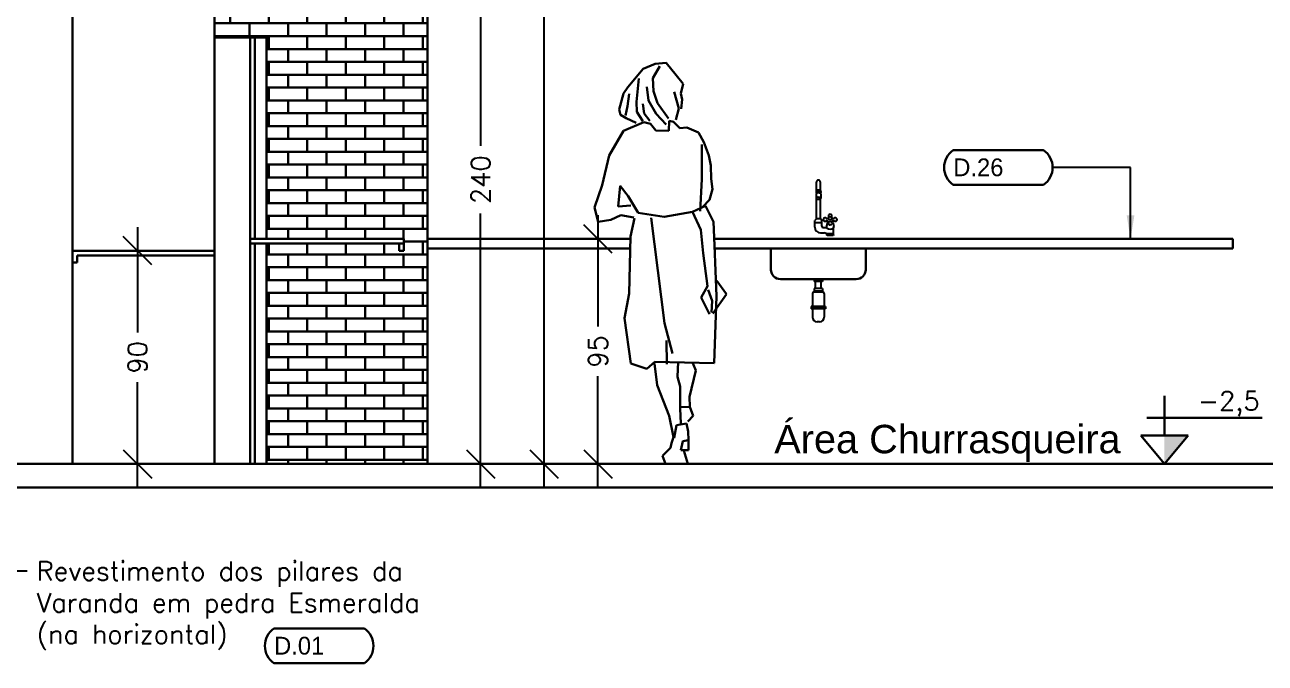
# Model space of a CAD drawing. Header units: millimetres. Extents: x -4228 to 27092, y -6721 to 984.
# Drawn here: x 25697 to 26221, y -1657 to -1387 of the extents above; entities that cross this region are included whole.
import ezdxf
from ezdxf.enums import TextEntityAlignment as Align

# ---------------------------------------------------------------- set-up
doc = ezdxf.new("R2010")
doc.units = ezdxf.units.MM
doc.header["$LTSCALE"] = 50
doc.layers.get('0').update_dxf_attribs({"lineweight": 0})
for name, color, linetype in [('bancadas', 3, 'Continuous'), ('borda100', 3, 'Continuous'), ('cota', 1, 'Continuous'), ('HACHURA', 2, 'Continuous'), ('L_DECA', 7, 'Continuous'), ('PAREDE2', 4, 'Continuous'), ('PAREDES', 6, 'Continuous'), ('PAREDES3', 2, 'Continuous'), ('PENA01', 3, 'Continuous'), ('PENA02', 2, 'Continuous'), ('piso', 2, 'Continuous'), ('QLEADER', 7, 'Continuous'), ('TEXTO', 7, 'Continuous'), ('textocod_100', 7, 'Continuous')]:
    doc.layers.add(name, color=color, linetype=linetype)
doc.styles.add('ARIAL', font='arial.ttf')
doc.styles.add('CODIGO', font='bgothl.ttf')
doc.styles.add('COTA', font='simplex.shx')
doc.styles.add('ROMANS', font='romans.shx')
doc.dimstyles.new('1_50', dxfattribs={"dimscale": 0, "dimtxt": 8, "dimasz": 12, "dimexe": 10, "dimexo": 5, "dimgap": 4, "dimtad": 0, "dimdec": 0, "dimzin": 1, "dimdsep": 46, "dimtxsty": 'ROMANS', "dimblk": 'OBLIQUE', "dimcen": 10, "dimdle": 10, "dimclrd": 1, "dimclre": 1, "dimclrt": 7, "dimaunit": 1, "dimadec": 0, "dimazin": 0, "dimtm": 1e-09, "dimtfac": 1, "dimtdec": 0, "dimtmove": 2, "dimatfit": 3, "dimldrblk": 'OBLIQUE', "dimfxl": 1, "dimtolj": 1, "dimtzin": 0, "dimarcsym": 0})
doc.dimstyles.new('LEADER_50', dxfattribs={"dimscale": 0, "dimtxt": 8, "dimasz": 10, "dimexe": 10, "dimexo": 5, "dimgap": 4, "dimtad": 0, "dimdec": 0, "dimzin": 1, "dimdsep": 46, "dimtxsty": 'ROMANS', "dimcen": 10, "dimdle": 10, "dimclrd": 9, "dimclre": 9, "dimclrt": 7, "dimaunit": 1, "dimadec": 0, "dimazin": 0, "dimtm": 1e-09, "dimtfac": 1, "dimtdec": 0, "dimtmove": 2, "dimatfit": 3, "dimfxl": 1, "dimtolj": 1, "dimtzin": 0, "dimarcsym": 0})

# ---------------------------------------------------------------- blocks, each defined once
blk = doc.blocks.new('_OBLIQUE')
at = {"color": 0, "linetype": 'ByBlock'}
blk.add_line((-0.5, -0.5), (0.5, 0.5), dxfattribs=at)
blk = doc.blocks.new('*D267')
at = {"layer": 'cota', "color": 1, "linetype": 'Continuous', "lineweight": -2}
for p, q in [((25744.98377152298, -1472.737303666077), (25744.98377152298, -1517.261113189887)), ((25758.05039992872, -1482.737303666077), (25734.98377152298, -1482.737303666077)), ((25744.98377152298, -1582.737303666077), (25744.98377152298, -1538.213494142268)), ((25756.05039992872, -1572.737303666077), (25734.98377152298, -1572.737303666077))]:
    blk.add_line(p, q, dxfattribs=at)
at = {"layer": 'Defpoints', "color": 0, "linetype": 'Continuous', "lineweight": 30}
for p in [(25763.05039992872, -1482.737303666077), (25744.98377152298, -1572.737303666077), (25761.05039992872, -1572.737303666077)]:
    blk.add_point(p, dxfattribs=at)
at = {"layer": 'cota', "color": 1, "linetype": 'Continuous', "lineweight": -2, "xscale": 12, "yscale": 12, "zscale": 12}
for p, rotation in [((25744.98377152298, -1482.737303666077), 90), ((25744.98377152298, -1572.737303666077), 270)]:
    blk.add_blockref('_OBLIQUE', p, dxfattribs=dict(at, rotation=rotation))
at = {"layer": 'cota', "color": 7, "linetype": 'Continuous', "lineweight": 30, "insert": (25744.98377152298, -1527.737303666073), "char_height": 8, "attachment_point": 5, "rotation": 90, "style": 'ROMANS'}
blk.add_mtext('\\A1;90', dxfattribs=at)
blk = doc.blocks.new('*D268')
at = {"layer": 'cota', "color": 1, "linetype": 'Continuous', "lineweight": -2}
for p, q in [((25889.88032209299, -1322.737303666077), (25889.88032209299, -1438.451589380363)), ((25872.52136643886, -1332.737303666077), (25899.88032209299, -1332.737303666077)), ((25889.88032209299, -1582.737303666077), (25889.88032209299, -1467.023017951792)), ((25872.52136643886, -1572.737303666077), (25899.88032209299, -1572.737303666077))]:
    blk.add_line(p, q, dxfattribs=at)
at = {"layer": 'Defpoints', "color": 0, "linetype": 'Continuous', "lineweight": 30}
for p in [(25867.52136643886, -1332.737303666077), (25867.52136643886, -1572.737303666077), (25889.88032209299, -1572.737303666077)]:
    blk.add_point(p, dxfattribs=at)
at = {"layer": 'cota', "color": 1, "linetype": 'Continuous', "lineweight": -2, "xscale": 12, "yscale": 12, "zscale": 12}
for p, rotation in [((25889.88032209299, -1332.737303666077), 90), ((25889.88032209299, -1572.737303666077), 270)]:
    blk.add_blockref('_OBLIQUE', p, dxfattribs=dict(at, rotation=rotation))
at = {"layer": 'cota', "color": 7, "linetype": 'Continuous', "lineweight": 30, "insert": (25889.88032209299, -1452.737303666073), "char_height": 8, "attachment_point": 5, "rotation": 90, "style": 'ROMANS'}
blk.add_mtext('\\A1;240', dxfattribs=at)
blk = doc.blocks.new('*D270')
at = {"layer": 'cota', "color": 1, "linetype": 'Continuous', "lineweight": -2}
for p, q in [((25916.67278844342, -1012.737302688244), (25916.67278844342, -1283.451588891447)), ((25807.50699968955, -1022.737302688244), (25926.67278844342, -1022.737302688244)), ((25916.67278844342, -1582.737303666077), (25916.67278844342, -1312.023017462875)), ((25872.52136643886, -1572.737303666077), (25926.67278844342, -1572.737303666077))]:
    blk.add_line(p, q, dxfattribs=at)
at = {"layer": 'Defpoints', "color": 0, "linetype": 'Continuous', "lineweight": 30}
for p in [(25802.50699968955, -1022.737302688244), (25867.52136643886, -1572.737303666077), (25916.67278844342, -1572.737303666077)]:
    blk.add_point(p, dxfattribs=at)
at = {"layer": 'cota', "color": 1, "linetype": 'Continuous', "lineweight": -2, "xscale": 12, "yscale": 12, "zscale": 12}
for p, rotation in [((25916.67278844342, -1022.737302688244), 90), ((25916.67278844342, -1572.737303666077), 270)]:
    blk.add_blockref('_OBLIQUE', p, dxfattribs=dict(at, rotation=rotation))
at = {"layer": 'cota', "color": 7, "linetype": 'Continuous', "lineweight": 30, "insert": (25916.67278844342, -1297.737303177157), "char_height": 8, "attachment_point": 5, "rotation": 90, "style": 'ROMANS'}
blk.add_mtext('\\A1;550', dxfattribs=at)
blk = doc.blocks.new('*D217')
at = {"layer": 'cota', "color": 1, "linetype": 'Continuous', "lineweight": -2}
for p, q in [((25939.44464616532, -1467.737303666077), (25939.44464616532, -1514.761113189887)), ((25934.97182351252, -1477.737303666077), (25949.44464616532, -1477.737303666077)), ((25939.44464616532, -1582.737303666077), (25939.44464616532, -1535.713494142268)), ((25942.86582510816, -1572.737303666077), (25949.44464616532, -1572.737303666077))]:
    blk.add_line(p, q, dxfattribs=at)
at = {"layer": 'Defpoints', "color": 0, "linetype": 'Continuous', "lineweight": 30}
for p in [(25929.97182351252, -1477.737303666077), (25937.86582510816, -1572.737303666077), (25939.44464616532, -1572.737303666077)]:
    blk.add_point(p, dxfattribs=at)
at = {"layer": 'cota', "color": 1, "linetype": 'Continuous', "lineweight": -2, "xscale": 12, "yscale": 12, "zscale": 12}
for p, rotation in [((25939.44464616532, -1477.737303666077), 90), ((25939.44464616532, -1572.737303666077), 270)]:
    blk.add_blockref('_OBLIQUE', p, dxfattribs=dict(at, rotation=rotation))
at = {"layer": 'cota', "color": 7, "linetype": 'Continuous', "lineweight": 30, "insert": (25939.44464616532, -1525.237303666073), "char_height": 8, "attachment_point": 5, "rotation": 90, "style": 'ROMANS'}
blk.add_mtext('\\A1;95', dxfattribs=at)

msp = doc.modelspace()

# ---------------------------------------------------------------- hatches: boundary and pattern name
at = {"layer": 'HACHURA', "linetype": 'Continuous', "lineweight": 30}
h = msp.add_hatch(dxfattribs=at)
h.set_pattern_fill('AR-BRSTD', color=3, scale=0.08, style=0)
h.set_pattern_definition([(0, (23036.89818288038, -4519.116719746336), (0, 5.419344), []), (90, (23036.89818288038, -4519.116719746336), (-8.128, 5.419344), [5.419344, -5.419344])])
h.paths.add_polyline_path([(25867.52136643886, -1332.737303666077), (25777.52136643886, -1332.737303666077), (25777.52136643886, -1392.737303666077), (25792.52136643886, -1392.737303666077), (25794.52136643886, -1392.737303666077), (25799.52136643886, -1392.737303666077), (25799.52136643886, -1477.737303666077), (25857.52136643886, -1477.737303666077), (25857.52136643886, -1482.737303666077), (25855.52136643886, -1482.737303666077), (25855.52136643886, -1479.737303666077), (25799.52136643886, -1479.737303666077), (25799.52136643886, -1572.737303666077), (25867.52136643886, -1572.737303666077)])

# ---------------------------------------------------------------- linework, layer by layer
at = {"color": 3, "lineweight": 30}
for p, q in [((25963.55497553497, -1403.854534572153), (25958.55495978016, -1405.958706703594)), ((25968.25701902832, -1403.348668832458), (25963.55497553497, -1403.854534572153)), ((25972.49143970982, -1408.61528496862), (25968.25701902832, -1403.348668832458)), ((25958.55495978016, -1405.958706703594), (25952.13439919017, -1413.729358251246)), ((25965.52161483574, -1404.822354742402), (25962.6126630806, -1409.854078005148)), ((25975.45494963504, -1412.209495544237), (25972.49143970982, -1408.61528496862)), ((25952.13439919017, -1413.729358251246), (25950.30210425557, -1416.289620649026)), ((25956.73187596519, -1409.975295593565), (25955.70233756426, -1419.89642659166)), ((25960.08694238141, -1413.483007416272), (25960.7957604117, -1419.276055820359)), ((25962.6126630806, -1409.854078005148), (25962.84395727773, -1415.426087507237)), ((25974.41675017122, -1416.333149715349), (25975.45494963504, -1412.209495544237)), ((25950.30210425557, -1416.289620649026), (25948.46908212733, -1423.163027102904)), ((25952.65587162445, -1416.470785098967), (25951.98919353414, -1421.768400195403)), ((25960.7957604117, -1419.276055820359), (25963.96842241957, -1424.941491061068)), ((25962.84395727773, -1415.426087507237), (25964.64006034351, -1420.428051768118)), ((25973.56093646977, -1422.724249639339), (25971.66788357303, -1415.678358444398)), ((25975.02100148318, -1418.878001201449), (25974.41675017122, -1416.333149715349)), ((25974.54168763487, -1422.802068683372), (25975.02100148318, -1418.878001201449)), ((25948.46908212733, -1423.163027102904), (25948.98683468637, -1425.316322098009)), ((25951.98919353414, -1421.768400195403), (25951.03324153725, -1425.611460168807)), ((25955.70233756426, -1419.89642659166), (25955.92495205251, -1424.096128437646)), ((25955.92495205251, -1424.096128437646), (25958.41430374598, -1428.001419406488)), ((25958.36842528477, -1420.747793224229), (25958.98259626402, -1424.860996317306)), ((25958.98259626402, -1424.860996317306), (25961.35443159831, -1427.898801194236)), ((25963.96842241957, -1424.941491061068), (25968.22588954611, -1429.423754256826)), ((25964.64006034351, -1420.428051768118), (25969.27454008796, -1426.952470528778)), ((25972.33041293031, -1427.437275621478), (25973.56093646977, -1422.724249639339)), ((25948.98683468637, -1425.316322098009), (25951.34875035338, -1426.785775367964)), ((25950.20649693599, -1432.170420628057), (25958.89289040063, -1428.390495980662)), ((25951.34875035338, -1426.785775367964), (25955.56262315263, -1428.803663175393)), ((25958.89289040063, -1428.390495980662), (25961.64246554648, -1429.157312366396)), ((25961.64246554648, -1429.157312366396), (25963.92904208627, -1431.999604703202)), ((25969.41880412143, -1432.048904703782), (25969.47678383089, -1427.931450324726)), ((25969.47678383089, -1427.931450324726), (25971.35568442034, -1428.311670053107)), ((25971.35568442034, -1428.311670053107), (25974.00510262477, -1430.955615659135)), ((25944.19485225475, -1442.599188735006), (25950.20649693599, -1432.170420628057)), ((25963.92904208627, -1431.999604703202), (25969.41880412143, -1432.048904703782)), ((25974.00510262477, -1430.955615659135), (25976.97252820813, -1430.740795195184)), ((25976.97252820813, -1430.740795195184), (25981.97128535854, -1432.865748283751)), ((25981.97128535854, -1432.865748283751), (25984.1530993971, -1436.857006594756)), ((25983.29110454957, -1437.842717593506), (25983.38357001965, -1452.461995072807)), ((25984.1530993971, -1436.857006594756), (25986.3455416506, -1442.528641627519)), ((25941.22099380444, -1455.081290678546), (25944.19485225475, -1442.599188735006)), ((25986.3455416506, -1442.528641627519), (25987.0724462923, -1446.753161287716)), ((25987.0724462923, -1446.753161287716), (25987.1924239223, -1452.437904452252)), ((25937.9472332326, -1464.428460777293), (25941.22099380444, -1455.081290678546)), ((25948.86865639452, -1455.341001366173), (25947.94352622098, -1464.057153832678)), ((25952.22868264437, -1459.632888992368), (25948.86865639452, -1455.341001366173)), ((25983.38357001965, -1452.461995072807), (25982.68495134652, -1465.99398751661)), ((25987.1924239223, -1452.437904452252), (25987.80783485996, -1456.7471514962)), ((25956.39024411548, -1466.664432097124), (25952.22868264437, -1459.632888992368)), ((25986.57553995134, -1461.180114691379), (25983.73749890052, -1464.138841919873)), ((25987.80783485996, -1456.7471514962), (25986.57553995134, -1461.180114691379)), ((25939.47000471422, -1470.496434997781), (25937.9472332326, -1464.428460777293)), ((25947.94352622098, -1464.057153832678), (25953.34625809249, -1463.630878506174)), ((25956.39024411548, -1466.664432097124), (25967.37986499001, -1468.359389983956)), ((25967.37986499001, -1468.359389983956), (25979.43817152386, -1466.322604464504)), ((25984.82726385284, -1463.739845678411), (25979.43817152386, -1466.322604464504)), ((25979.43817152386, -1466.322604464504), (25982.9313021815, -1473.946530707857)), ((25988.28742839814, -1470.579773255192), (25984.82726385284, -1463.739845678411)), ((25944.8422503902, -1469.678248906449), (25939.47000471422, -1470.496434997781)), ((25949.05879888919, -1467.691061723436), (25944.8422503902, -1469.678248906449)), ((25954.55422930566, -1468.636562642288), (25949.05879888919, -1467.691061723436)), ((25954.94879712422, -1469.02617062721), (25953.23329135515, -1476.767063173)), ((25961.89364569316, -1468.870215557296), (25967.57979663003, -1513.253986144358)), ((25988.65873534275, -1480.576066243582), (25988.28742839814, -1470.579773255192)), ((25953.23329135515, -1476.767063173), (25952.60109902547, -1500.801410127794)), ((25982.9313021815, -1473.946530707857), (25983.86202615237, -1483.827255843146)), ((25989.46604149825, -1501.940605602634), (25988.65873534275, -1480.576066243582)), ((25983.86202615237, -1483.827255843146), (25985.71392734665, -1497.651197893261)), ((25985.71392734665, -1497.651197893261), (25982.99960244705, -1502.457630968028)), ((25993.77404858379, -1501.129150714105), (25989.60076354496, -1495.423748698649)), ((25952.60109902547, -1500.801410127794), (25950.70637731253, -1511.204139108112)), ((25982.99960244705, -1502.457630968028), (25986.57303206554, -1509.492893948017)), ((25987.71404552451, -1503.912204737051), (25986.03244749034, -1499.30161983025)), ((25987.94356835248, -1509.204151452181), (25993.77404858379, -1501.129150714105)), ((25988.4683318042, -1530.178374278647), (25989.46604149825, -1501.940605602634)), ((25987.35295658305, -1508.815783425669), (25987.71404552451, -1503.912204737051)), ((25950.70637731253, -1511.204139108112), (25953.37593318739, -1530.316307998123)), ((25967.57979663003, -1513.253986144358), (25970.99438104998, -1526.171807608915)), ((25968.41055944239, -1520.614677607757), (25968.55781615743, -1530.612387691474)), ((25960.14032585405, -1532.626145411866), (25963.45447364271, -1529.664406855801)), ((25963.45447364271, -1529.664406855801), (25988.4683318042, -1530.178374278647)), ((25973.2566711863, -1529.602408935252), (25973.10083731533, -1535.961074157651)), ((25953.37593318739, -1530.316307998123), (25960.14032585405, -1532.626145411866)), ((25963.26268097782, -1530.337797502915), (25964.49722272837, -1539.544423443426)), ((25980.75790680794, -1533.279948445284), (25978.16798796125, -1544.471281651987)), ((25979.56180376813, -1530.150684981801), (25980.75790680794, -1533.279948445284)), ((25964.49722272837, -1539.544423443426), (25969.47962734454, -1552.368306404607)), ((25973.10083731533, -1535.961074157651), (25974.21858990036, -1539.987069950153)), ((25974.21858990036, -1539.987069950153), (25974.16537424163, -1549.285863024882)), ((25978.16798796125, -1544.471281651987), (25978.3065836134, -1548.67151490872)), ((25974.16537424163, -1549.285863024882), (25974.51383052411, -1555.669346061491)), ((25978.3065836134, -1548.67151490872), (25974.27438802885, -1548.809047739386)), ((25978.3065836134, -1548.67151490872), (25979.59042536453, -1552.388378814072)), ((25969.47962734454, -1552.368306404607), (25971.41361751482, -1561.458478807438)), ((25972.64166113746, -1556.353364923557), (25976.78233909848, -1555.654997971306)), ((25976.78233909848, -1555.654997971306), (25977.5881256057, -1559.066804138572)), ((25979.59042536453, -1552.388378814072), (25977.36551111745, -1554.867102292586)), ((25972.64166113746, -1556.353364923557), (25971.61160997177, -1561.765307914683)), ((25977.5881256057, -1559.066804138572), (25977.69517224085, -1562.707088958302)), ((25966.75833816725, -1569.358002122872), (25970.06982890217, -1565.976169386367)), ((25970.06982890217, -1565.976169386367), (25970.53353605589, -1564.01271855008)), ((25970.53353605589, -1564.01271855008), (25971.41361751482, -1561.458478807438)), ((25975.34512474721, -1563.114056360977), (25974.4730144495, -1566.928578644937)), ((25977.69517224085, -1562.707088958302), (25975.34512474721, -1563.114056360977)), ((25977.72174277823, -1566.908030762699), (25977.69517224085, -1562.707088958302)), ((25968.04023141231, -1572.766796962567), (25966.75833816725, -1569.358002122872)), ((25974.4730144495, -1566.928578644937), (25977.72174277823, -1566.908030762699)), ((25975.65051811314, -1567.117182845343), (25977.36632221807, -1572.707810369588)), ((25977.36632221807, -1572.707810369588), (25968.04023141231, -1572.766796962567))]:
    msp.add_line(p, q, dxfattribs=at)
at = {"layer": 'bancadas', "color": 2, "linetype": 'Continuous', "lineweight": 30}
for p, q in [((25792.52136643886, -1477.737303666077), (25857.52136643886, -1477.737303666077)), ((25792.52136643886, -1479.737303666077), (25857.52136643886, -1479.737303666077)), ((25855.52136643886, -1479.737303666077), (25855.52136643886, -1482.737303666077)), ((25857.52136643886, -1477.737303666077), (25857.52136643886, -1482.737303666077)), ((25855.52136643886, -1482.737303666077), (25857.52136643886, -1482.737303666077))]:
    msp.add_line(p, q, dxfattribs=at)
at = {"layer": 'bancadas', "color": 3, "linetype": 'Continuous', "lineweight": 30}
for p, q in [((25867.52136643886, -1477.737303666077), (25953.07625192099, -1477.737303666077)), ((25867.52136643886, -1481.737303666077), (25952.97103710807, -1481.737303666077)), ((25988.7404024569, -1477.737303666077), (26207.52136643886, -1477.737303666077)), ((25988.89155126324, -1481.737303666077), (26207.52136643886, -1481.737303666077)), ((26207.52136643886, -1481.737303666077), (26207.52136643886, -1477.737303666077)), ((26016.52136643886, -1494.737303666077), (26048.52136643886, -1494.737303666077))]:
    msp.add_line(p, q, dxfattribs=at)
at = {"layer": 'bancadas', "linetype": 'Continuous', "lineweight": 30}
for p, q in [((26012.52136643886, -1481.737303666077), (26012.52136643886, -1490.737303666077)), ((26052.52136643886, -1481.737303666077), (26052.52136643886, -1490.737303666077))]:
    msp.add_line(p, q, dxfattribs=at)
at = {"layer": 'bancadas', "color": 7, "linetype": 'Continuous', "lineweight": 30}
for p, q in [((25717.52136643886, -1482.737303666077), (25777.52136643886, -1482.737303666077)), ((25717.52136643886, -1487.737303666077), (25719.52136643886, -1487.737303666077)), ((25719.52136643886, -1484.737303666077), (25777.52136643886, -1484.737303666077)), ((25719.52136643886, -1484.737303666077), (25719.52136643886, -1487.737303666077))]:
    msp.add_line(p, q, dxfattribs=at)
at = {"layer": 'bancadas', "linetype": 'Continuous', "lineweight": 30}
for centre, start, end in [((26016.52136643886, -1490.737303666077), 180, 270), ((26048.52136643886, -1490.737303666077), 270, 0)]:
    msp.add_arc(centre, 4, start, end, dxfattribs=at)
at = {"layer": 'borda100', "color": 9, "linetype": 'Continuous', "lineweight": 30}
for points in [[(26127.64752847058, -1454.90913796496, 0.525115129008571), (26127.64752847058, -1440.302536247162), (26089.46804639735, -1440.302536247158, 0.5251151290085577), (26089.46804639735, -1454.90913796496)], [(25840.78941136358, -1656.855198916139, 0.525115129008571), (25840.78941136358, -1642.248597198341), (25802.60992929034, -1642.248597198337, 0.5251151290085577), (25802.60992929034, -1656.855198916139)]]:
    msp.add_lwpolyline(points, format="xyb", close=True, dxfattribs=at)
at = {"layer": 'Defpoints', "linetype": 'Continuous', "lineweight": 30}
msp.add_line((25794.52136643886, -1392.737303666077), (25792.52136643886, -1392.737303666077), dxfattribs=at)
at = {"layer": 'L_DECA', "color": 3, "linetype": 'Continuous'}
for p, q in [((26031.71547358886, -1453.736319966077), (26031.71497358886, -1453.757519966077)), ((26031.71497358886, -1453.757519966077), (26031.71507358886, -1453.778719966077)), ((26031.71507358886, -1453.778719966077), (26031.71567358886, -1453.799919966077)), ((26031.71647358886, -1453.715119966077), (26031.71547358886, -1453.736319966077)), ((26031.71567358886, -1453.799919966077), (26031.71677358886, -1453.821119966076)), ((26031.71807358886, -1453.694019966077), (26031.71647358886, -1453.715119966077)), ((26031.71679688886, -1457.327621266077), (26031.71679688886, -1453.821137166076)), ((26031.72017358886, -1453.672919966077), (26031.71807358886, -1453.694019966077)), ((26031.72277358886, -1453.651919966077), (26031.72017358886, -1453.672919966077)), ((26031.72597358886, -1453.630919966077), (26031.72277358886, -1453.651919966077)), ((26031.72967358886, -1453.610019966077), (26031.72597358886, -1453.630919966077)), ((26031.73387358886, -1453.589319966077), (26031.72967358886, -1453.610019966077)), ((26031.73867358886, -1453.568619966077), (26031.73387358886, -1453.589319966077)), ((26031.74397358886, -1453.548119966077), (26031.73867358886, -1453.568619966077)), ((26031.74987358886, -1453.527719966077), (26031.74397358886, -1453.548119966077)), ((26031.75617358886, -1453.507519966077), (26031.74987358886, -1453.527719966077)), ((26031.76307358886, -1453.487419966077), (26031.75617358886, -1453.507519966077)), ((26031.77047358886, -1453.467519966077), (26031.76307358886, -1453.487419966077)), ((26031.77827358886, -1453.447819966077), (26031.77047358886, -1453.467519966077)), ((26031.78667358886, -1453.428419966077), (26031.77827358886, -1453.447819966077)), ((26031.79557358886, -1453.409119966077), (26031.78667358886, -1453.428419966077)), ((26031.80497358886, -1453.390119966077), (26031.79557358886, -1453.409119966077)), ((26031.81477358886, -1453.371319966077), (26031.80497358886, -1453.390119966077)), ((26031.82517358886, -1453.352819966077), (26031.81477358886, -1453.371319966077)), ((26031.83597358886, -1453.334519966077), (26031.82517358886, -1453.352819966077)), ((26031.84717358886, -1453.316619966077), (26031.83597358886, -1453.334519966077)), ((26031.85897358886, -1453.298919966077), (26031.84717358886, -1453.316619966077)), ((26031.87107358886, -1453.281519966076), (26031.85897358886, -1453.298919966077)), ((26031.88377358886, -1453.264519966076), (26031.87107358886, -1453.281519966076)), ((26031.89677358886, -1453.247819966076), (26031.88377358886, -1453.264519966076)), ((26031.91027358886, -1453.231419966077), (26031.89677358886, -1453.247819966076)), ((26031.92417358886, -1453.215419966076), (26031.91027358886, -1453.231419966077)), ((26031.93837358886, -1453.199719966076), (26031.92417358886, -1453.215419966076)), ((26031.95307358886, -1453.184419966077), (26031.93837358886, -1453.199719966076)), ((26031.96817358886, -1453.169519966077), (26031.95307358886, -1453.184419966077)), ((26031.98367358886, -1453.154919966077), (26031.96817358886, -1453.169519966077)), ((26031.99947358886, -1453.140819966076), (26031.98367358886, -1453.154919966077)), ((26032.01557358886, -1453.127119966077), (26031.99947358886, -1453.140819966076)), ((26032.03217358886, -1453.113819966076), (26032.01557358886, -1453.127119966077)), ((26032.04897358886, -1453.100919966077), (26032.03217358886, -1453.113819966076)), ((26032.06617358886, -1453.088519966077), (26032.04897358886, -1453.100919966077)), ((26032.08367358886, -1453.076519966076), (26032.06617358886, -1453.088519966077)), ((26032.10147358886, -1453.064919966077), (26032.08367358886, -1453.076519966076)), ((26032.11957358886, -1453.053819966077), (26032.10147358886, -1453.064919966077)), ((26032.13787358886, -1453.043219966077), (26032.11957358886, -1453.053819966077)), ((26032.15657358886, -1453.033119966077), (26032.13787358886, -1453.043219966077)), ((26032.17537358886, -1453.023419966077), (26032.15657358886, -1453.033119966077)), ((26032.19457358886, -1453.014219966077), (26032.17537358886, -1453.023419966077)), ((26032.21387358886, -1453.005519966076), (26032.19457358886, -1453.014219966077)), ((26032.23347358886, -1452.997319966077), (26032.21387358886, -1453.005519966076)), ((26032.25327358886, -1452.989719966077), (26032.23347358886, -1452.997319966077)), ((26032.27317358886, -1452.982519966077), (26032.25327358886, -1452.989719966077)), ((26032.29337358886, -1452.975819966077), (26032.27317358886, -1452.982519966077)), ((26032.31367358886, -1452.969719966077), (26032.29337358886, -1452.975819966077)), ((26032.33407358886, -1452.964019966077), (26032.31367358886, -1452.969719966077)), ((26032.35467358886, -1452.958919966077), (26032.33407358886, -1452.964019966077)), ((26032.37537358886, -1452.954419966077), (26032.35467358886, -1452.958919966077)), ((26032.39617358886, -1452.950319966077), (26032.37537358886, -1452.954419966077)), ((26032.41717358886, -1452.946819966077), (26032.39617358886, -1452.950319966077)), ((26032.43817358886, -1452.943819966077), (26032.41717358886, -1452.946819966077)), ((26032.45917358886, -1452.941419966077), (26032.43817358886, -1452.943819966077)), ((26032.48037358886, -1452.939519966077), (26032.45917358886, -1452.941419966077)), ((26032.50147358886, -1452.938119966077), (26032.48037358886, -1452.939519966077)), ((26032.52267358886, -1452.937319966077), (26032.50147358886, -1452.938119966077)), ((26032.54397358886, -1452.937119966076), (26032.52267358886, -1452.937319966077)), ((26032.56517358886, -1452.937319966077), (26032.54397358886, -1452.937119966076)), ((26032.58637358886, -1452.938119966077), (26032.56517358886, -1452.937319966077)), ((26032.60747358886, -1452.939519966077), (26032.58637358886, -1452.938119966077)), ((26032.62867358886, -1452.941419966077), (26032.60747358886, -1452.939519966077)), ((26032.64967358886, -1452.943819966077), (26032.62867358886, -1452.941419966077)), ((26032.67077358886, -1452.946819966077), (26032.64967358886, -1452.943819966077)), ((26032.69167358886, -1452.950319966077), (26032.67077358886, -1452.946819966077)), ((26032.71247358886, -1452.954419966077), (26032.69167358886, -1452.950319966077)), ((26032.73317358886, -1452.958919966077), (26032.71247358886, -1452.954419966077)), ((26032.75377358886, -1452.964019966077), (26032.73317358886, -1452.958919966077)), ((26032.77427358886, -1452.969719966077), (26032.75377358886, -1452.964019966077)), ((26032.79457358886, -1452.975819966077), (26032.77427358886, -1452.969719966077)), ((26032.81467358886, -1452.982519966077), (26032.79457358886, -1452.975819966077)), ((26032.83467358886, -1452.989719966077), (26032.81467358886, -1452.982519966077)), ((26032.85437358886, -1452.997319966077), (26032.83467358886, -1452.989719966077)), ((26032.87397358886, -1453.005519966076), (26032.85437358886, -1452.997319966077)), ((26032.89337358886, -1453.014219966077), (26032.87397358886, -1453.005519966076)), ((26032.91247358886, -1453.023419966077), (26032.89337358886, -1453.014219966077)), ((26032.93137358886, -1453.033119966077), (26032.91247358886, -1453.023419966077)), ((26032.94997358886, -1453.043219966077), (26032.93137358886, -1453.033119966077)), ((26032.96827358886, -1453.053819966077), (26032.94997358886, -1453.043219966077)), ((26032.98637358886, -1453.064919966077), (26032.96827358886, -1453.053819966077)), ((26033.00417358886, -1453.076519966076), (26032.98637358886, -1453.064919966077)), ((26033.02167358886, -1453.088519966077), (26033.00417358886, -1453.076519966076)), ((26033.03887358886, -1453.100919966077), (26033.02167358886, -1453.088519966077)), ((26033.05577358886, -1453.113819966076), (26033.03887358886, -1453.100919966077)), ((26033.07227358886, -1453.127119966077), (26033.05577358886, -1453.113819966076)), ((26033.08837358886, -1453.140819966076), (26033.07227358886, -1453.127119966077)), ((26033.10427358885, -1453.154919966077), (26033.08837358886, -1453.140819966076)), ((26033.11967358886, -1453.169519966077), (26033.10427358885, -1453.154919966077)), ((26033.13477358886, -1453.184419966077), (26033.11967358886, -1453.169519966077)), ((26033.14947358886, -1453.199719966076), (26033.13477358886, -1453.184419966077)), ((26033.16377358886, -1453.215419966076), (26033.14947358886, -1453.199719966076)), ((26033.17767358886, -1453.231419966077), (26033.16377358886, -1453.215419966076)), ((26033.19107358886, -1453.247819966076), (26033.17767358886, -1453.231419966077)), ((26033.20417358886, -1453.264519966076), (26033.19107358886, -1453.247819966076)), ((26033.21677358886, -1453.281519966076), (26033.20417358886, -1453.264519966076)), ((26033.22897358886, -1453.298919966077), (26033.21677358886, -1453.281519966076)), ((26033.24067358886, -1453.316619966077), (26033.22897358886, -1453.298919966077)), ((26033.25187358886, -1453.334519966077), (26033.24067358886, -1453.316619966077)), ((26033.26277358886, -1453.352819966077), (26033.25187358886, -1453.334519966077)), ((26033.27307358886, -1453.371319966077), (26033.26277358886, -1453.352819966077)), ((26033.28287358886, -1453.390119966077), (26033.27307358886, -1453.371319966077)), ((26033.29227358886, -1453.409119966077), (26033.28287358886, -1453.390119966077)), ((26033.30117358886, -1453.428419966077), (26033.29227358886, -1453.409119966077)), ((26033.30957358886, -1453.447819966077), (26033.30117358886, -1453.428419966077)), ((26033.31747358886, -1453.467519966077), (26033.30957358886, -1453.447819966077)), ((26033.32477358886, -1453.487419966077), (26033.31747358886, -1453.467519966077)), ((26033.33167358886, -1453.507519966077), (26033.32477358886, -1453.487419966077)), ((26033.33807358886, -1453.527719966077), (26033.33167358886, -1453.507519966077)), ((26033.34387358886, -1453.548119966077), (26033.33807358886, -1453.527719966077)), ((26033.34917358886, -1453.568619966077), (26033.34387358886, -1453.548119966077)), ((26033.35397358886, -1453.589319966077), (26033.34917358886, -1453.568619966077)), ((26033.35817358886, -1453.610019966077), (26033.35397358886, -1453.589319966077)), ((26033.36187358886, -1453.630919966077), (26033.35817358886, -1453.610019966077)), ((26033.36507358886, -1453.651919966077), (26033.36187358886, -1453.630919966077)), ((26033.36777358886, -1453.672919966077), (26033.36507358886, -1453.651919966077)), ((26033.36987358886, -1453.694019966077), (26033.36777358886, -1453.672919966077)), ((26033.37137358886, -1453.715119966077), (26033.36987358886, -1453.694019966077)), ((26033.37107268886, -1457.329892566077), (26033.37107268886, -1453.821137166076)), ((26033.37107358886, -1453.821119966076), (26033.37227358886, -1453.799919966077)), ((26033.37237358886, -1453.736319966077), (26033.37137358886, -1453.715119966077)), ((26033.37227358886, -1453.799919966077), (26033.37287358886, -1453.778719966077)), ((26033.37287358886, -1453.757519966077), (26033.37237358886, -1453.736319966077)), ((26033.37287358886, -1453.778719966077), (26033.37287358886, -1453.757519966077)), ((26031.55304878886, -1457.698070166077), (26031.55304878886, -1458.125431466076)), ((26031.55304878886, -1458.742015466077), (26031.55304878886, -1460.580019966077)), ((26031.71679688886, -1457.326204566077), (26031.59288298886, -1457.578347766077)), ((26031.71679688886, -1469.235913566077), (26031.71679688886, -1460.795538566077)), ((26031.85017358886, -1458.347419966077), (26031.84563408886, -1458.354796566076)), ((26031.85747358886, -1458.335919966077), (26031.85017358886, -1458.347419966077)), ((26031.86507358886, -1458.324519966077), (26031.85747358886, -1458.335919966077)), ((26031.87277358886, -1458.313219966077), (26031.86507358886, -1458.324519966077)), ((26031.88067358886, -1458.302019966077), (26031.87277358886, -1458.313219966077)), ((26031.88877358886, -1458.291019966076), (26031.88067358886, -1458.302019966077)), ((26031.89707358886, -1458.280119966077), (26031.88877358886, -1458.291019966076)), ((26031.90557358886, -1458.269319966077), (26031.89707358886, -1458.280119966077)), ((26031.91417358886, -1458.258719966077), (26031.90557358886, -1458.269319966077)), ((26031.92297358886, -1458.248319966076), (26031.91417358886, -1458.258719966077)), ((26031.93197358886, -1458.238019966077), (26031.92297358886, -1458.248319966076)), ((26031.94117358886, -1458.227819966077), (26031.93197358886, -1458.238019966077)), ((26031.95047358886, -1458.217819966077), (26031.94117358886, -1458.227819966077)), ((26031.95997358886, -1458.207919966077), (26031.95047358886, -1458.217819966077)), ((26031.96967358886, -1458.198219966077), (26031.95997358886, -1458.207919966077)), ((26031.97947358886, -1458.188719966077), (26031.96967358886, -1458.198219966077)), ((26031.98937358886, -1458.179319966077), (26031.97947358886, -1458.188719966077)), ((26031.99957358886, -1458.170119966077), (26031.98937358886, -1458.179319966077)), ((26032.00987358886, -1458.161119966077), (26031.99957358886, -1458.170119966077)), ((26032.02027358886, -1458.152319966077), (26032.00987358886, -1458.161119966077)), ((26032.03087358886, -1458.143619966077), (26032.02027358886, -1458.152319966077)), ((26032.04157358886, -1458.135119966077), (26032.03087358886, -1458.143619966077)), ((26032.05237358886, -1458.126719966077), (26032.04157358886, -1458.135119966077)), ((26032.06337358886, -1458.118619966077), (26032.05237358886, -1458.126719966077)), ((26032.07457358886, -1458.110619966077), (26032.06337358886, -1458.118619966077)), ((26032.08577358886, -1458.102919966077), (26032.07457358886, -1458.110619966077)), ((26032.09717358886, -1458.095319966077), (26032.08577358886, -1458.102919966077)), ((26032.10867358886, -1458.087919966077), (26032.09717358886, -1458.095319966077)), ((26032.12037358886, -1458.080719966077), (26032.10867358886, -1458.087919966077)), ((26032.13207358886, -1458.073719966077), (26032.12037358886, -1458.080719966077)), ((26032.14397358886, -1458.066919966077), (26032.13207358886, -1458.073719966077)), ((26032.15597358886, -1458.060319966076), (26032.14397358886, -1458.066919966077)), ((26032.16807358886, -1458.053919966077), (26032.15597358886, -1458.060319966076)), ((26032.18027358886, -1458.047719966076), (26032.16807358886, -1458.053919966077)), ((26032.19257358886, -1458.041719966077), (26032.18027358886, -1458.047719966076)), ((26032.20497358886, -1458.035919966077), (26032.19257358886, -1458.041719966077)), ((26032.21747358886, -1458.030319966077), (26032.20497358886, -1458.035919966077)), ((26032.22997358886, -1458.024919966077), (26032.21747358886, -1458.030319966077)), ((26032.24267358886, -1458.019719966077), (26032.22997358886, -1458.024919966077)), ((26032.25547358886, -1458.014719966077), (26032.24267358886, -1458.019719966077)), ((26032.26827358886, -1458.010019966077), (26032.25547358886, -1458.014719966077)), ((26032.28117358886, -1458.005519966076), (26032.26827358886, -1458.010019966077)), ((26032.29417358886, -1458.001219966077), (26032.28117358886, -1458.005519966076)), ((26032.30727358886, -1457.997119966077), (26032.29417358886, -1458.001219966077)), ((26032.32037358886, -1457.993219966077), (26032.30727358886, -1457.997119966077)), ((26032.33357358886, -1457.989519966077), (26032.32037358886, -1457.993219966077)), ((26032.34677358886, -1457.986119966077), (26032.33357358886, -1457.989519966077)), ((26032.36007358886, -1457.982819966077), (26032.34677358886, -1457.986119966077)), ((26032.37347358886, -1457.979819966076), (26032.36007358886, -1457.982819966077)), ((26032.38687358886, -1457.977119966077), (26032.37347358886, -1457.979819966076)), ((26032.40027358886, -1457.974519966077), (26032.38687358886, -1457.977119966077)), ((26032.41377358886, -1457.972219966077), (26032.40027358886, -1457.974519966077)), ((26032.42727358886, -1457.970119966077), (26032.41377358886, -1457.972219966077)), ((26032.44087358886, -1457.968219966077), (26032.42727358886, -1457.970119966077)), ((26032.45447358886, -1457.966519966077), (26032.44087358886, -1457.968219966077)), ((26032.46807358886, -1457.965119966077), (26032.45447358886, -1457.966519966077)), ((26032.48167358886, -1457.963919966077), (26032.46807358886, -1457.965119966077)), ((26032.49537358886, -1457.962919966077), (26032.48167358886, -1457.963919966077)), ((26032.50897358886, -1457.962219966077), (26032.49537358886, -1457.962919966077)), ((26032.52267358886, -1457.961719966077), (26032.50897358886, -1457.962219966077)), ((26032.53637358886, -1457.961419966077), (26032.52267358886, -1457.961719966077)), ((26032.55007358886, -1457.961319966077), (26032.53637358886, -1457.961419966077)), ((26032.56377358886, -1457.961519966077), (26032.55007358886, -1457.961319966077)), ((26032.57747358886, -1457.961919966077), (26032.56377358886, -1457.961519966077)), ((26032.59107358886, -1457.962519966077), (26032.57747358886, -1457.961919966077)), ((26032.60477358886, -1457.963419966077), (26032.59107358886, -1457.962519966077)), ((26032.61837358886, -1457.964419966077), (26032.60477358886, -1457.963419966077)), ((26032.63207358886, -1457.965719966077), (26032.61837358886, -1457.964419966077)), ((26032.64567358886, -1457.967319966077), (26032.63207358886, -1457.965719966077)), ((26032.65917358886, -1457.969019966076), (26032.64567358886, -1457.967319966077)), ((26032.67277358886, -1457.971019966077), (26032.65917358886, -1457.969019966076)), ((26032.68627358886, -1457.973219966077), (26032.67277358886, -1457.971019966077)), ((26032.69967358886, -1457.975619966077), (26032.68627358886, -1457.973219966077)), ((26032.71317358886, -1457.978319966077), (26032.69967358886, -1457.975619966077)), ((26032.72657358886, -1457.981219966077), (26032.71317358886, -1457.978319966077)), ((26032.73987358886, -1457.984319966077), (26032.72657358886, -1457.981219966077)), ((26032.75317358886, -1457.987619966077), (26032.73987358886, -1457.984319966077)), ((26032.76637358886, -1457.991219966077), (26032.75317358886, -1457.987619966077)), ((26032.77947358886, -1457.994919966077), (26032.76637358886, -1457.991219966077)), ((26032.79257358886, -1457.998919966077), (26032.77947358886, -1457.994919966077)), ((26032.80567358886, -1458.003119966077), (26032.79257358886, -1457.998919966077)), ((26032.81857358886, -1458.007519966077), (26032.80567358886, -1458.003119966077)), ((26032.83147358886, -1458.012119966077), (26032.81857358886, -1458.007519966077)), ((26032.84427358886, -1458.017019966077), (26032.83147358886, -1458.012119966077)), ((26032.85697358886, -1458.022019966077), (26032.84427358886, -1458.017019966077)), ((26032.86957358886, -1458.027319966077), (26032.85697358886, -1458.022019966077)), ((26032.88217358886, -1458.032819966077), (26032.86957358886, -1458.027319966077)), ((26032.89457358886, -1458.038519966077), (26032.88217358886, -1458.032819966077)), ((26032.90697358886, -1458.044419966077), (26032.89457358886, -1458.038519966077)), ((26032.91917358886, -1458.050519966077), (26032.90697358886, -1458.044419966077)), ((26032.93137358886, -1458.056819966077), (26032.91917358886, -1458.050519966077)), ((26032.94337358886, -1458.063319966077), (26032.93137358886, -1458.056819966077)), ((26032.95537358886, -1458.070019966077), (26032.94337358886, -1458.063319966077)), ((26032.96717358886, -1458.076919966077), (26032.95537358886, -1458.070019966077)), ((26032.97887358886, -1458.084019966077), (26032.96717358886, -1458.076919966077)), ((26032.99047358886, -1458.091219966077), (26032.97887358886, -1458.084019966077)), ((26033.00187358886, -1458.098719966077), (26032.99047358886, -1458.091219966077)), ((26033.01317358886, -1458.106419966077), (26033.00187358886, -1458.098719966077)), ((26033.02437358886, -1458.114219966077), (26033.01317358886, -1458.106419966077)), ((26033.03547358886, -1458.122319966077), (26033.02437358886, -1458.114219966077)), ((26033.04647358886, -1458.130519966076), (26033.03547358886, -1458.122319966077)), ((26033.05727358886, -1458.138919966077), (26033.04647358886, -1458.130519966076)), ((26033.06787358886, -1458.147519966076), (26033.05727358886, -1458.138919966077)), ((26033.07837358886, -1458.156319966077), (26033.06787358886, -1458.147519966076)), ((26033.08877358886, -1458.165219966077), (26033.07837358886, -1458.156319966077)), ((26033.09897358886, -1458.174319966077), (26033.08877358886, -1458.165219966077)), ((26033.10907358886, -1458.183619966077), (26033.09897358886, -1458.174319966077)), ((26033.11897358886, -1458.193019966076), (26033.10907358886, -1458.183619966077)), ((26033.12867358886, -1458.202619966077), (26033.11897358886, -1458.193019966076)), ((26033.13827358886, -1458.212419966077), (26033.12867358886, -1458.202619966077)), ((26033.14767358886, -1458.222319966077), (26033.13827358886, -1458.212419966077)), ((26033.15697358886, -1458.232419966077), (26033.14767358886, -1458.222319966077)), ((26033.16597358886, -1458.242619966077), (26033.15697358886, -1458.232419966077)), ((26033.17487358886, -1458.253019966077), (26033.16597358886, -1458.242619966077)), ((26033.18367358886, -1458.263519966076), (26033.17487358886, -1458.253019966077)), ((26033.19217358886, -1458.274219966077), (26033.18367358886, -1458.263519966076)), ((26033.20057358886, -1458.285019966077), (26033.19217358886, -1458.274219966077)), ((26033.20877358886, -1458.296019966077), (26033.20057358886, -1458.285019966077)), ((26033.21677358886, -1458.307119966077), (26033.20877358886, -1458.296019966077)), ((26033.22467358886, -1458.318319966077), (26033.21677358886, -1458.307119966077)), ((26033.23227358886, -1458.329619966076), (26033.22467358886, -1458.318319966077)), ((26033.23977358886, -1458.341119966077), (26033.23227358886, -1458.329619966076)), ((26033.24697358886, -1458.352719966077), (26033.23977358886, -1458.341119966077)), ((26033.25071048886, -1458.358877966077), (26033.24697358886, -1458.352719966077)), ((26033.37107268886, -1457.328707466077), (26033.50047168886, -1457.597340066077)), ((26033.37107268886, -1469.235913566077), (26033.37107268886, -1460.796466966077)), ((26033.53072998886, -1457.698070166077), (26033.53072998886, -1458.125431466076)), ((26033.53072998886, -1458.742015466077), (26033.53072998886, -1460.580019966077)), ((26031.71679688886, -1469.235913566077), (26031.05838138886, -1469.997296666077)), ((26031.05838138886, -1472.778344666077), (26031.05838138886, -1469.997296666077)), ((26033.98435148886, -1470.885973566077), (26031.05838138886, -1470.885973566077)), ((26033.37107268886, -1469.235913566077), (26031.71679688886, -1469.235913566077)), ((26033.98487238886, -1469.997297466077), (26033.37107268886, -1469.235913566077)), ((26033.98443108886, -1472.413113466077), (26033.98487238886, -1469.997297466077)), ((26036.39718628886, -1470.670959166076), (26035.92192248886, -1472.260521766077)), ((26036.55412378886, -1468.969128266077), (26036.81911728886, -1468.709460866077)), ((26036.73698208886, -1470.333866366077), (26036.92055238886, -1470.648730566077)), ((26038.27936048886, -1470.333866366077), (26038.04580248886, -1470.617318666077)), ((26038.46221878886, -1468.969128266077), (26038.20690598886, -1468.721580266077)), ((26038.61915628886, -1470.670959166076), (26039.11019958886, -1472.367664066077)), ((26033.45838138886, -1475.178344666077), (26035.01474248886, -1475.178344666077)), ((26034.49918948886, -1472.916350666077), (26035.99621178886, -1472.916350666077)), ((26035.88658328886, -1475.554103966077), (26035.86414478886, -1475.522387066077)), ((26035.88978568886, -1475.558876566077), (26035.88658328886, -1475.554103966077)), ((26035.89295718886, -1475.563669366076), (26035.88978568886, -1475.558876566077)), ((26035.89609808886, -1475.568481966076), (26035.89295718886, -1475.563669366076)), ((26038.88028688886, -1475.614096966077), (26035.98001628886, -1475.614096966077)), ((26036.11028928886, -1475.864096966077), (26036.11028928886, -1475.714096966077)), ((26036.21029078886, -1476.237302166077), (26036.11028928886, -1475.864096966077)), ((26038.81028778886, -1476.237302166077), (26036.21029078886, -1476.237302166077)), ((26038.91029078886, -1475.864096966077), (26038.81029308886, -1476.237303266077)), ((26038.91029008886, -1475.864096966077), (26038.91029008886, -1475.666081366076)), ((26038.98028708886, -1475.514093966077), (26038.98028708886, -1472.967173066077)), ((26034.65048018886, -1477.509375166077), (26034.61028928886, -1477.737303266077)), ((26034.61028928886, -1477.737303266077), (26040.41029078886, -1477.737304066077)), ((26040.41029078886, -1477.737304066077), (26040.37009918886, -1477.509375166077))]:
    msp.add_line(p, q, dxfattribs=at)
for centre, radius, start, end in [((26031.74948358886, -1457.696940166077), 0.196438, 121.1093940001527, 180.3296030000236), ((26031.74949038886, -1458.741787066077), 0.1964416999999999, 121.1110639999475, 180.0666099999783), ((26031.75039348886, -1458.125418066077), 0.1969327999999999, 121.3319730000805, 235.2540440000816), ((26031.75039348886, -1460.578809866077), 0.1969327999999999, 121.3319730000805, 235.2540440000816), ((26032.21004168886, -1457.551962166077), 0.9314947, 232.124588000031, 243.0094839999472), ((26032.21004168886, -1460.005353866077), 0.9314947, 232.124588000031, 259.0764890001307), ((26032.24838508886, -1458.356573166076), 1.022624399999999, 99.71890000006499, 125.9523869999487), ((26032.24838508886, -1458.785023966077), 1.022624399999999, 99.71890000006499, 125.9523869999487), ((26032.24838508886, -1459.401419866077), 1.022624399999999, 99.71890000006499, 125.9523869999487), ((26032.24838508886, -1461.238415766076), 1.022624399999999, 99.71890000006499, 125.9523869999487), ((26031.86869348886, -1458.533382466077), 0.1731551999999999, 121.8728300000108, 183.0362450000151), ((26032.54145658886, -1459.133746266077), 1.9854851, 65.27837799995606, 114.5694800001121), ((26032.24838508886, -1459.294771266077), 1.022624399999999, 99.71890000006499, 117.8259700001225), ((26032.52382538886, -1458.936429566077), 2.0432402, 256.1156900001328, 275.9267289999449), ((26032.54250088886, -1459.627620266077), 2.3263, 84.08694399992027, 101.5744070001579), ((26032.54250088886, -1460.056071066077), 2.3263, 84.08694399992027, 101.5744070001579), ((26032.54250088886, -1460.565818366077), 2.3263, 84.08694399992027, 101.5744070001579), ((26032.54250088886, -1460.672466966077), 2.3263, 84.08694399992027, 101.5744070001579), ((26032.54250088886, -1462.509462866077), 2.3263, 84.08694399992027, 101.5744070001579), ((26032.65940458886, -1459.410576566077), 1.5599947, 272.7703429999893, 295.7090820000448), ((26032.62245238886, -1459.094221966077), 1.7876722, 70.94950699995185, 84.87463899997448), ((26032.62245238886, -1459.522672766077), 1.7876722, 70.94950699995185, 84.87463899997448), ((26032.62245238886, -1460.032420066077), 1.7876722, 70.94950699995185, 84.87463899997448), ((26032.62245238886, -1460.139068666077), 1.7876722, 70.94950699995185, 84.87463899997448), ((26032.62245238886, -1461.976064566077), 1.7876722, 70.94950699995185, 84.87463899997448), ((26032.99296618886, -1458.062004266077), 0.6911796, 46.02049400001872, 72.05242200005479), ((26032.99296618886, -1458.490455066077), 0.6911796, 46.02049400001872, 72.05242200005479), ((26032.99296618886, -1459.000202466077), 0.6911796, 62.6409720001337, 72.05242200005479), ((26032.99296618886, -1459.106851066077), 0.6911796, 46.02049400001872, 72.05242200005479), ((26032.99296618886, -1460.943846866077), 0.6911796, 46.02049400001872, 72.05242200005479), ((26032.65940458886, -1456.957184866077), 1.5599947, 294.1862829999588, 295.7090820000448), ((26033.21917588886, -1458.533382466077), 0.1731551999999999, 356.9637549999849, 58.12716999998924), ((26033.10643978886, -1457.914057566077), 0.5040701000000001, 297.1085629999585, 316.6393290000338), ((26033.10643978886, -1460.367449366076), 0.5040701000000001, 297.1085629999585, 316.6393290000338), ((26033.34761098886, -1457.698167566077), 0.183119, 359.992873999921, 46.81826899998571), ((26033.34761098886, -1458.126618366077), 0.183119, 313.1817310000142, 46.81826899998571), ((26033.34761098886, -1458.743014366077), 0.183119, 359.992873999921, 46.81826899998571), ((26033.34761098886, -1460.580010166077), 0.183119, 313.1817310000142, 46.81826899998571), ((26035.27488078886, -1469.570883366077), 0.7307159999999999, 89.39032299995299, 272.8110730001126), ((26035.26825958886, -1469.770740066077), 0.9306426999999999, 53.99888699993293, 89.11363499998726), ((26035.17624878886, -1469.123266966077), 1.1851066, 276.5151049998607, 303.510985000088), ((26036.12822478886, -1468.136867566077), 0.9349053, 250.4444170000505, 297.1005239998747), ((26036.12661558886, -1471.165072266077), 1.0944935, 73.74396300005641, 105.6947139998914), ((26037.49028558886, -1471.173799466077), 1.203210099999999, 131.8809770000219, 155.2969389999509), ((26036.18741138886, -1470.774630266077), 0.7044862, 38.73013199995413, 69.59810600002001), ((26037.16334628886, -1468.994348966076), 0.4468276, 134.4704970000345, 211.0739259999947), ((26037.49502388886, -1467.996373966077), 0.7385801999999999, 89.88393799994094, 230.1548899999338), ((26037.49502388886, -1471.112932266076), 0.7385801999999999, 89.88393799994094, 270.0758620000872), ((26037.50817128886, -1468.616185266077), 0.9486473000000001, 219.9221659999129, 320.0778340000871), ((26037.50817128886, -1469.495030566077), 1.0509102, 51.2460119999479, 128.7539880000521), ((26037.49600178886, -1467.995395966077), 0.7395575000000001, 310.7717199999491, 90), ((26037.49600178886, -1471.111954366077), 0.7395575000000001, 270, 90), ((26037.85299618886, -1468.994348966076), 0.4468276, 328.9260740000053, 45.52950299996554), ((26038.82893118886, -1470.774630266077), 0.7044862, 110.40189399998, 141.2698680000458), ((26037.52605688886, -1471.173799466077), 1.203210099999999, 24.70306100004908, 48.11902299997811), ((26038.88811768886, -1468.136867566077), 0.9349053, 242.8994760001252, 289.5555829999495), ((26038.88972688886, -1471.165072266077), 1.0944935, 74.30528599990791, 106.2560369999436), ((26039.84009368886, -1469.123266966077), 1.1851066, 236.489014999912, 263.4848950001393), ((26039.74808288886, -1469.770740066077), 0.9306426999999999, 90.88636500001274, 126.0011130000671), ((26039.74146178886, -1469.570883366077), 0.7307159999999999, 267.1889269998874, 90.60967700004703), ((26033.45838138886, -1472.778344666077), 2.4, 180, 270), ((26034.50989418886, -1472.390510566077), 0.5259491, 182.4630709999948, 268.8337709999767), ((26034.95493818886, -1476.546555966077), 1.3695176, 48.40291300009677, 87.49720399987416), ((26036.79263778886, -1472.494013166077), 0.9014784000000001, 164.9887109999162, 230.3301529999604), ((26035.98001628886, -1475.514096966077), 0.1, 212.948440999968, 270), ((26036.01028928886, -1475.714096966077), 0.1, 0, 90), ((26037.50206708886, -1471.568937266076), 2.0668938, 231.5627410000269, 308.8931159999554), ((26038.20559268886, -1472.485467866077), 0.9122453, 310.6453740000485, 7.419671000035232), ((26038.88028708886, -1475.514096966077), 0.1, 310.5446779999958, 0.001727000033375005)]:
    msp.add_arc(centre, radius, start, end, dxfattribs=at)
at = {"layer": 'PAREDE2', "linetype": 'Continuous', "lineweight": 30}
for p, q in [((25777.52136643886, -1392.737303666077), (25777.52136643886, -1332.737303666077)), ((25867.52136643886, -1332.737303666077), (25867.52136643886, -1572.737303666077))]:
    msp.add_line(p, q, dxfattribs=at)
at = {"layer": 'PAREDES', "linetype": 'Continuous', "lineweight": 30}
for p, q in [((25777.52136643886, -1392.737303666077), (25777.52136643886, -1572.737303666077)), ((25777.52136643886, -1392.737303666077), (25792.52136643886, -1392.737303666077)), ((25792.52136643886, -1392.737303666077), (25792.52136643886, -1572.737303666077))]:
    msp.add_line(p, q, dxfattribs=at)
at = {"layer": 'PAREDES3', "linetype": 'Continuous', "lineweight": 30}
for p, q in [((25717.52136643886, -1312.737303666077), (25717.52136643886, -1572.737303666077)), ((25794.52136643886, -1392.737303666077), (25794.52136643886, -1477.737303666077)), ((25794.52136643886, -1392.737303666077), (25799.52136643886, -1392.737303666077)), ((25799.52136643886, -1392.737303666077), (25799.52136643886, -1477.737303666077)), ((25794.52136643886, -1479.737303666077), (25794.52136643886, -1572.737303666077)), ((25799.52136643886, -1479.737303666077), (25799.52136643886, -1572.737303666077))]:
    msp.add_line(p, q, dxfattribs=at)
at = {"layer": 'PENA01'}
for p, q in [((26034.27136643886, -1494.737303666077), (26030.77136643886, -1494.737303666077)), ((26030.77136643886, -1494.737303666077), (26030.77136643886, -1495.737303666077)), ((26032.52136643886, -1494.737303666077), (26030.77136643886, -1494.737303666077)), ((26032.52136643886, -1495.737303666077), (26030.77136643886, -1495.737303666077)), ((26031.27136643886, -1498.737303666077), (26031.27136643886, -1495.737303666077)), ((26034.27136643886, -1494.737303666077), (26032.52136643886, -1494.737303666077)), ((26034.27136643886, -1495.737303666077), (26032.52136643886, -1495.737303666077)), ((26033.77136643886, -1498.737303666077), (26033.77136643886, -1495.737303666077)), ((26034.27136643886, -1494.737303666077), (26034.27136643886, -1495.737303666077)), ((26030.02136643886, -1500.737303666077), (26030.02136643886, -1506.237303666077)), ((26034.52136643886, -1500.237303666077), (26030.52136643886, -1500.237303666077)), ((26030.77136643886, -1498.737303666077), (26030.77136643886, -1499.737303666077)), ((26032.52136643886, -1498.737303666077), (26030.77136643886, -1498.737303666077)), ((26032.52136643886, -1499.737303666077), (26030.77136643886, -1499.737303666077)), ((26031.02136643886, -1499.737303666077), (26031.02136643886, -1500.237303666077)), ((26034.27136643886, -1498.737303666077), (26032.52136643886, -1498.737303666077)), ((26034.27136643886, -1499.737303666077), (26032.52136643886, -1499.737303666077)), ((26034.02136643886, -1499.737303666077), (26034.02136643886, -1500.237303666077)), ((26034.27136643886, -1498.737303666077), (26034.27136643886, -1499.737303666077)), ((26035.02136643886, -1500.737303666077), (26035.02136643886, -1500.737303666077)), ((26035.02136643886, -1500.737303666077), (26035.02136643886, -1500.737303666077)), ((26035.02136643886, -1500.737303666077), (26035.02136643886, -1506.237303666077)), ((26035.52136643886, -1506.237303666077), (26029.52136643886, -1506.237303666077)), ((26029.52136643886, -1506.237303666077), (26029.52136643886, -1507.237303666077)), ((26035.52136643886, -1506.737303666077), (26029.52136643886, -1506.737303666077)), ((26035.52136643886, -1507.237303666077), (26029.52136643886, -1507.237303666077)), ((26030.02136643886, -1507.237303666077), (26030.02136643886, -1510.737303666077)), ((26035.02136643886, -1507.237303666077), (26035.02136643886, -1510.737303666077)), ((26035.52136643886, -1506.237303666077), (26035.52136643886, -1507.237303666077)), ((26033.02136643886, -1512.737303666077), (26032.02136643886, -1512.737303666077))]:
    msp.add_line(p, q, dxfattribs=at)
at = {"layer": 'PENA01', "lineweight": 30}
for p, q in [((26178.70479135313, -1543.983858728021), (26178.70479135313, -1560.737303666077)), ((26171.26384149017, -1553.223254682488), (26219.98907783968, -1553.223254682488)), ((26168.70479135313, -1560.737303666077), (26188.70479135313, -1560.737303666077)), ((26178.70479135313, -1572.737303666077), (26168.70479135313, -1560.737303666077)), ((26178.70479135313, -1572.737303666077), (26188.70479135313, -1560.737303666077))]:
    msp.add_line(p, q, dxfattribs=at)
at = {"layer": 'PENA01'}
for centre, radius, start, end in [((26030.52136643886, -1500.737303666077), 0.5, 90, 180), ((26034.52136643886, -1500.737303666077), 0.5, 0, 90), ((26032.02136643886, -1510.737303666077), 2, 180, 270), ((26033.02136643886, -1510.737303666077), 2, 270, 0)]:
    msp.add_arc(centre, radius, start, end, dxfattribs=at)
at = {"layer": 'PENA01', "lineweight": 30}
msp.add_solid([(26178.70479135313, -1572.737303666077), (26178.70479135313, -1560.737303666077), (26178.70479135313, -1572.737303666077), (26188.70479135313, -1560.737303666077)], dxfattribs=at)
at = {"layer": 'piso', "color": 6, "linetype": 'Continuous', "lineweight": 30}
msp.add_line((22842.52136643886, -1572.737303666077), (26885.02136643886, -1572.737303666077), dxfattribs=at)
at = {"layer": 'piso', "color": 8, "linetype": 'Continuous', "lineweight": 30}
msp.add_line((27092.02136643886, -1582.737303666077), (22462.05519741435, -1582.737303666077), dxfattribs=at)

# ---------------------------------------------------------------- texts
at = {"layer": 'HACHURA', "color": 7, "linetype": 'Continuous', "lineweight": 30, "insert": (25702.39005113675, -1613.934340786775), "char_height": 8, "attachment_point": 1, "style": 'ROMANS'}
msp.add_mtext('Revestimento dos pilares da\\PVaranda em pedra Esmeralda \\P(na horizontal) ', dxfattribs=at)
at = {"layer": 'PENA02', "lineweight": 30, "style": 'COTA'}
msp.add_text('-2,5', height=8, dxfattribs=at).set_placement((26192.87726041901, -1550.102980403279))
at = {"layer": 'TEXTO', "linetype": 'Continuous', "lineweight": 30, "style": 'ARIAL'}
msp.add_text('Área Churrasqueira', height=12, dxfattribs=at).set_placement((26087.04741469169, -1568.237303666077), align=Align.CENTER)
at = {"layer": 'textocod_100', "lineweight": 30, "style": 'CODIGO'}
for s, p in [('D.26', (26089.51749364479, -1451.272790376415)), ('D.01', (25802.65937653779, -1653.218851327594))]:
    msp.add_text(s, height=7.5, dxfattribs=at).set_placement(p)

# ---------------------------------------------------------------- dimensions: what is measured, and where the dimension line sits
at = {"layer": 'cota', "linetype": 'Continuous', "lineweight": 30}
for base, p1, p2, picture, middle in [((25916.67278844342, -1572.737303666077), (25802.50699968955, -1022.737302688244), (25867.52136643886, -1572.737303666077), '*D270', (25916.67278844342, -1297.737303177157)), ((25889.88032209299, -1572.737303666077), (25867.52136643886, -1332.737303666077), (25867.52136643886, -1572.737303666077), '*D268', (25889.88032209299, -1452.737303666073)), ((25939.44464616532, -1572.737303666077), (25929.97182351252, -1477.737303666077), (25937.86582510816, -1572.737303666077), '*D217', (25939.44464616532, -1525.237303666073)), ((25744.98377152298, -1572.737303666077), (25763.05039992872, -1482.737303666077), (25761.05039992872, -1572.737303666077), '*D267', (25744.98377152298, -1527.737303666073))]:
    dim = msp.add_linear_dim(base=base, p1=p1, p2=p2, angle=90, dimstyle='1_50', override={"dimscale": 1}, dxfattribs=at)
    dim.commit()
    dim.dimension.update_dxf_attribs({"geometry": picture, "text_midpoint": middle})

# ---------------------------------------------------------------- leaders
at = {"layer": 'HACHURA', "color": 3, "linetype": 'Continuous', "lineweight": 30, "annotation_type": 0, "has_hookline": 1, "hookline_direction": 0, "text_width": 183.6190476190475}
msp.add_leader([(25669.98462710256, -1557.13730366609), (25669.98462710256, -1617.934340786775), (25698.39005113675, -1617.934340786775)], dimstyle='LEADER_50', override={"dimscale": 1}, dxfattribs=at)
at = {"layer": 'QLEADER', "linetype": 'Continuous', "lineweight": 30}
msp.add_leader([(26164.38328703901, -1477.737303666077), (26164.38328703901, -1447.605837106061), (26131.48260224329, -1447.605837106061)], dimstyle='LEADER_50', override={"dimscale": 1}, dxfattribs=at)

doc.saveas('drawing.dxf')
